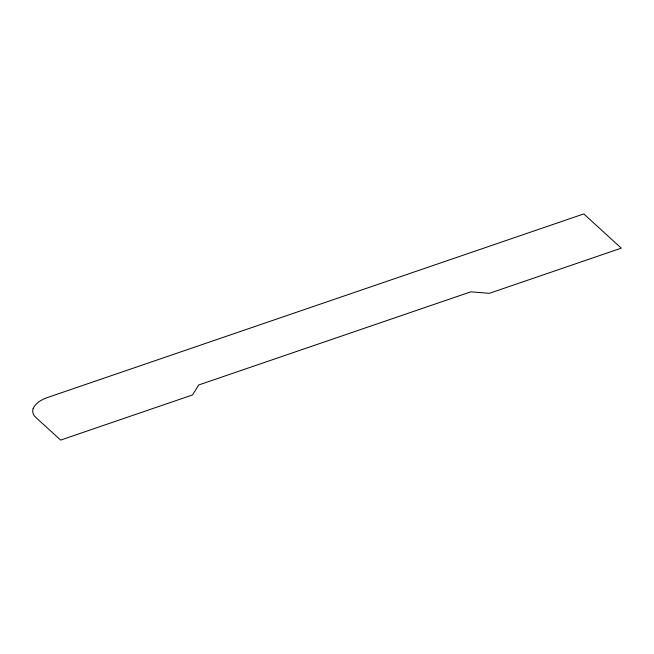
<?xml version="1.0" encoding="UTF-8"?>
<svg xmlns="http://www.w3.org/2000/svg" width="654" height="654" viewBox="0 0 654 654"><rect width="100%" height="100%" fill="white"/><g stroke="black" fill="none" stroke-linecap="round" stroke-linejoin="round"><path stroke-width="0.98" d="M33.141 408.562C31.948 411.66 33.207 415.151 35.635 417.26L60.642 440.085L192.562 394.926L198.677 384.985L470.766 291.839L489.38 293.311L621.3 248.152L583.793 213.915L47.873 397.387C42.085 399.512 35.717 402.586 33.141 408.562"/></g></svg>
